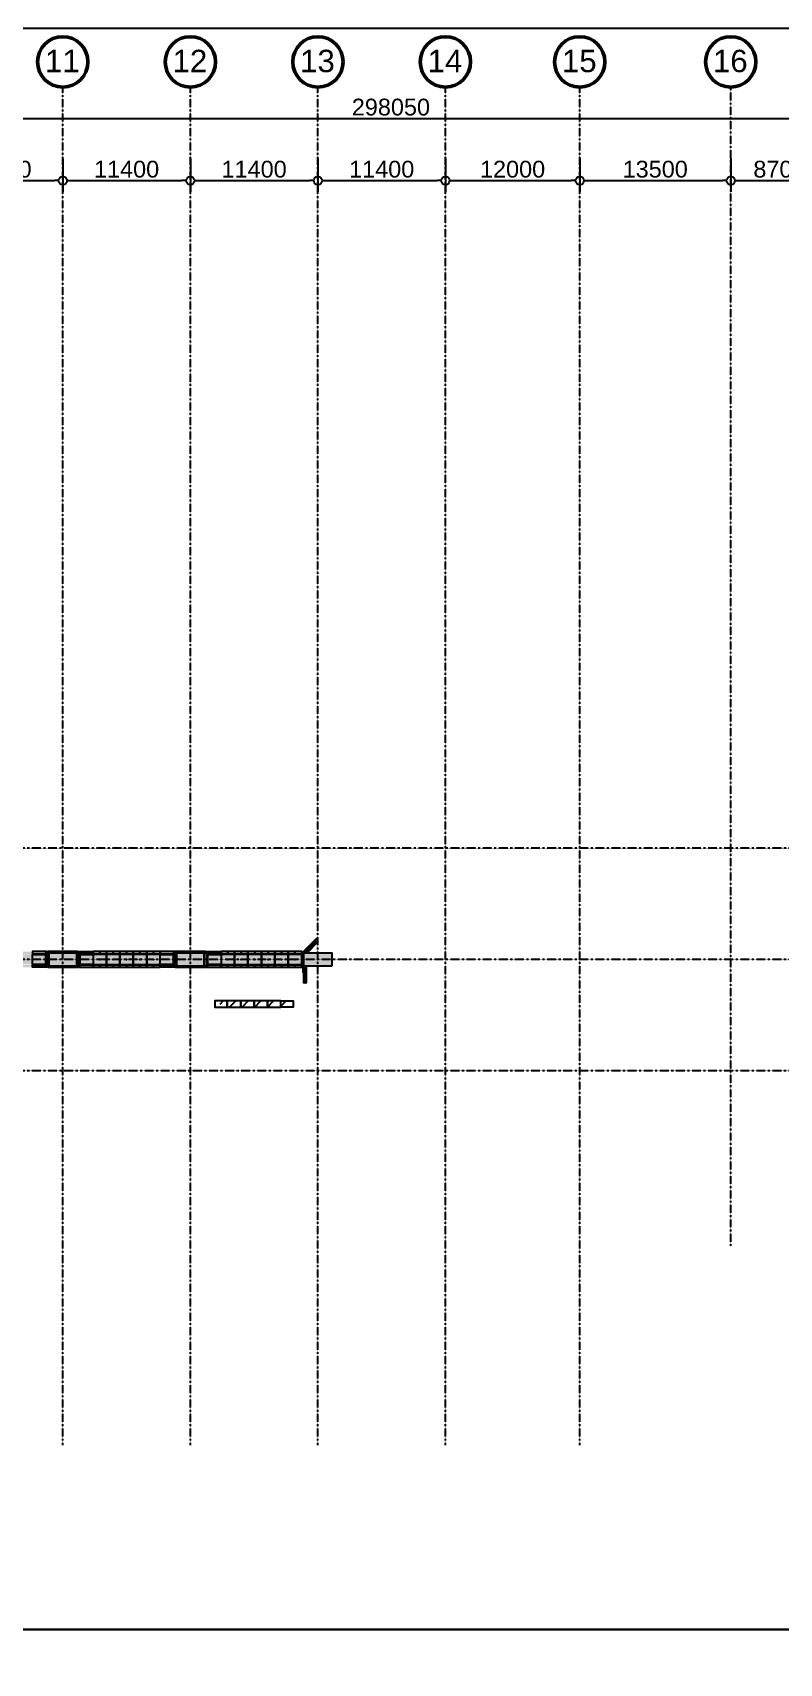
# Model space of a CAD drawing. Header units: millimetres. Extents: x -70132 to 394080, y -1879526 to 121974.
# Drawn here: x 94799 to 161549, y -1453672 to -1308031 of the extents above; entities that cross this region are included whole.
import ezdxf

# ---------------------------------------------------------------- set-up
doc = ezdxf.new("R2010")
doc.units = ezdxf.units.MM
doc.linetypes.add('DPA_Grid _ Level 100', pattern=[10, 5.5, -1.6, 1.3, -1.6])
for name, color, linetype in [('000 - CONCRETE_COL_CUT_COLOR_5', 5, 'Continuous'), ('000 - CONCRETE_COL_HATCH_', 251, 'Continuous'), ('000 - CONCRETE_WALL_CUT_COLOR_1', 1, 'Continuous'), ('000 - CONCRETE_WALL_HATCH_', 251, 'Continuous'), ('009 - AHP_06_PANEL_HATCH_', 251, 'Continuous'), ('009 - AHP_06_PANEL_MAIN_COLOR_1', 3, 'Continuous'), ('009 - AHP_06_PANEL_SYMBOL_', 251, 'Continuous')]:
    doc.layers.add(name, color=color, linetype=linetype)
for name, color, linetype, lineweight in [('A-ANNO-DIMS', 1, 'Continuous', 9), ('S-GRID', 251, 'Continuous', 9), ('S-GRID-IDEN', 3, 'Continuous', 50)]:
    doc.layers.add(name, color=color, linetype=linetype, lineweight=lineweight)
doc.styles.add('Arial', font='arial.ttf', dxfattribs={"height": 1500})
doc.styles.add('Arial_1', font='arial.ttf', dxfattribs={"height": 2000})
doc.styles.add('Arial_2', font='arial.ttf', dxfattribs={"height": 3})
doc.dimstyles.new('DPA-DIM-3_0_C-C', dxfattribs={"dimscale": 304.8, "dimtxt": 1530.3891, "dimasz": 2.46063, "dimexe": 3.28084, "dimexo": 0.0625, "dimgap": 0.82021, "dimtad": 1, "dimdec": 0, "dimzin": 0, "dimdsep": 46, "dimtxsty": 'Arial_2', "dimblk1": 'DOTBLANK', "dimblk2": 'DOTBLANK', "dimsah": 1, "dimcen": 0.09, "dimdle": 3.28084, "dimadec": 8, "dimazin": 0, "dimtfac": 1, "dimtdec": 4, "dimtix": 1, "dimtmove": 0, "dimatfit": 3, "dimfxl": 6.56168, "dimfxlon": 1, "dimtvp": 1, "dimtolj": 1, "dimtzin": 0, "dimarcsym": 2})

# ---------------------------------------------------------------- blocks, each defined once
blk = doc.blocks.new('Grid - 100 Scale-586761-4130-01 MULTIPURPOSE LEVEL- REFLECTED CEILING PLAN')
at = {"layer": 'S-GRID-IDEN'}
blk.add_circle((0, 0), 4.5, dxfattribs=at)
blk = doc.blocks.new('_DotBlank')
at = {"color": 0, "linetype": 'ByBlock', "lineweight": -2}
blk.add_line((-0.5, 0), (-1, 0), dxfattribs=at)
blk.add_circle((0, 0), 0.5, dxfattribs=at)
blk = doc.blocks.new('*D1299')
at = {"layer": 'Defpoints', "color": 0, "lineweight": -2, "transparency": 16777216}
for p, q in [((93296, 67634), (93296, 64654)), ((104696, 67634), (104696, 64654)), ((94046, 65654), (103946, 65654))]:
    blk.add_line(p, q, dxfattribs=at)
at = {"layer": 'Defpoints', "color": 0, "transparency": 16777216}
for p in [(93296, 67654), (104696, 67654), (104696, 65654)]:
    blk.add_point(p, dxfattribs=at)
at = {"layer": 'Defpoints', "color": 0, "lineweight": -2, "transparency": 16777216, "xscale": 750, "yscale": 750, "zscale": 750, "rotation": 180}
blk.add_blockref('_DotBlank', (93296, 65654), dxfattribs=at)
at = {"layer": 'Defpoints', "color": 0, "lineweight": -2, "transparency": 16777216, "xscale": 750, "yscale": 750, "zscale": 750}
blk.add_blockref('_DotBlank', (104696, 65654), dxfattribs=at)
at = {"layer": 'Defpoints', "color": 0, "transparency": 16777216, "insert": (98996, 66669), "char_height": 1500, "width": 6922.07, "attachment_point": 5, "style": 'Arial'}
blk.add_mtext('\\A1;11400', dxfattribs=at)
blk = doc.blocks.new('*D1300')
at = {"layer": 'Defpoints', "color": 0, "lineweight": -2, "transparency": 16777216}
for p, q in [((104696, 67634), (104696, 64654)), ((116096, 67634), (116096, 64654)), ((105446, 65654), (115346, 65654))]:
    blk.add_line(p, q, dxfattribs=at)
at = {"layer": 'Defpoints', "color": 0, "transparency": 16777216}
for p in [(104696, 67654), (116096, 67654), (116096, 65654)]:
    blk.add_point(p, dxfattribs=at)
at = {"layer": 'Defpoints', "color": 0, "lineweight": -2, "transparency": 16777216, "xscale": 750, "yscale": 750, "zscale": 750, "rotation": 180}
blk.add_blockref('_DotBlank', (104696, 65654), dxfattribs=at)
at = {"layer": 'Defpoints', "color": 0, "lineweight": -2, "transparency": 16777216, "xscale": 750, "yscale": 750, "zscale": 750}
blk.add_blockref('_DotBlank', (116096, 65654), dxfattribs=at)
at = {"layer": 'Defpoints', "color": 0, "transparency": 16777216, "insert": (110396, 66669), "char_height": 1500, "width": 6922.07, "attachment_point": 5, "style": 'Arial'}
blk.add_mtext('\\A1;11400', dxfattribs=at)
blk = doc.blocks.new('*D1301')
at = {"layer": 'Defpoints', "color": 0, "lineweight": -2, "transparency": 16777216}
for p, q in [((116096, 67634), (116096, 64654)), ((127496, 67634), (127496, 64654)), ((116846, 65654), (126746, 65654))]:
    blk.add_line(p, q, dxfattribs=at)
at = {"layer": 'Defpoints', "color": 0, "transparency": 16777216}
for p in [(116096, 67654), (127496, 67654), (127496, 65654)]:
    blk.add_point(p, dxfattribs=at)
at = {"layer": 'Defpoints', "color": 0, "lineweight": -2, "transparency": 16777216, "xscale": 750, "yscale": 750, "zscale": 750, "rotation": 180}
blk.add_blockref('_DotBlank', (116096, 65654), dxfattribs=at)
at = {"layer": 'Defpoints', "color": 0, "lineweight": -2, "transparency": 16777216, "xscale": 750, "yscale": 750, "zscale": 750}
blk.add_blockref('_DotBlank', (127496, 65654), dxfattribs=at)
at = {"layer": 'Defpoints', "color": 0, "transparency": 16777216, "insert": (121796, 66669), "char_height": 1500, "width": 6922.07, "attachment_point": 5, "style": 'Arial'}
blk.add_mtext('\\A1;11400', dxfattribs=at)
blk = doc.blocks.new('*D1302')
at = {"layer": 'Defpoints', "color": 0, "lineweight": -2, "transparency": 16777216}
for p, q in [((127496, 67634), (127496, 64654)), ((138896, 67634), (138896, 64654)), ((128246, 65654), (138146, 65654))]:
    blk.add_line(p, q, dxfattribs=at)
at = {"layer": 'Defpoints', "color": 0, "transparency": 16777216}
for p in [(127496, 67654), (138896, 67654), (138896, 65654)]:
    blk.add_point(p, dxfattribs=at)
at = {"layer": 'Defpoints', "color": 0, "lineweight": -2, "transparency": 16777216, "xscale": 750, "yscale": 750, "zscale": 750, "rotation": 180}
blk.add_blockref('_DotBlank', (127496, 65654), dxfattribs=at)
at = {"layer": 'Defpoints', "color": 0, "lineweight": -2, "transparency": 16777216, "xscale": 750, "yscale": 750, "zscale": 750}
blk.add_blockref('_DotBlank', (138896, 65654), dxfattribs=at)
at = {"layer": 'Defpoints', "color": 0, "transparency": 16777216, "insert": (133196, 66669), "char_height": 1500, "width": 6922.07, "attachment_point": 5, "style": 'Arial'}
blk.add_mtext('\\A1;11400', dxfattribs=at)
blk = doc.blocks.new('*D1303')
at = {"layer": 'Defpoints', "color": 0, "lineweight": -2, "transparency": 16777216}
for p, q in [((138896, 67634), (138896, 64654)), ((150896, 67634), (150896, 64654)), ((139646, 65654), (150146, 65654))]:
    blk.add_line(p, q, dxfattribs=at)
at = {"layer": 'Defpoints', "color": 0, "transparency": 16777216}
for p in [(138896, 67654), (150896, 67654), (150896, 65654)]:
    blk.add_point(p, dxfattribs=at)
at = {"layer": 'Defpoints', "color": 0, "lineweight": -2, "transparency": 16777216, "xscale": 750, "yscale": 750, "zscale": 750, "rotation": 180}
blk.add_blockref('_DotBlank', (138896, 65654), dxfattribs=at)
at = {"layer": 'Defpoints', "color": 0, "lineweight": -2, "transparency": 16777216, "xscale": 750, "yscale": 750, "zscale": 750}
blk.add_blockref('_DotBlank', (150896, 65654), dxfattribs=at)
at = {"layer": 'Defpoints', "color": 0, "transparency": 16777216, "insert": (144896, 66669), "char_height": 1500, "width": 6922.07, "attachment_point": 5, "style": 'Arial'}
blk.add_mtext('\\A1;12000', dxfattribs=at)
blk = doc.blocks.new('*D1304')
at = {"layer": 'Defpoints', "color": 0, "lineweight": -2, "transparency": 16777216}
for p, q in [((150896, 67634), (150896, 64654)), ((164396, 67634), (164396, 64654)), ((151646, 65654), (163646, 65654))]:
    blk.add_line(p, q, dxfattribs=at)
at = {"layer": 'Defpoints', "color": 0, "transparency": 16777216}
for p in [(150896, 67654), (164396, 67654), (164396, 65654)]:
    blk.add_point(p, dxfattribs=at)
at = {"layer": 'Defpoints', "color": 0, "lineweight": -2, "transparency": 16777216, "xscale": 750, "yscale": 750, "zscale": 750, "rotation": 180}
blk.add_blockref('_DotBlank', (150896, 65654), dxfattribs=at)
at = {"layer": 'Defpoints', "color": 0, "lineweight": -2, "transparency": 16777216, "xscale": 750, "yscale": 750, "zscale": 750}
blk.add_blockref('_DotBlank', (164396, 65654), dxfattribs=at)
at = {"layer": 'Defpoints', "color": 0, "transparency": 16777216, "insert": (157646, 66670), "char_height": 1500, "width": 6922.07, "attachment_point": 5, "style": 'Arial'}
blk.add_mtext('\\A1;13500', dxfattribs=at)
blk = doc.blocks.new('*D1305')
at = {"layer": 'Defpoints', "color": 0, "lineweight": -2, "transparency": 16777216}
for p, q in [((164396, 67634), (164396, 64654)), ((173096, 67634), (173096, 64654)), ((165146, 65654), (172346, 65654))]:
    blk.add_line(p, q, dxfattribs=at)
at = {"layer": 'Defpoints', "color": 0, "transparency": 16777216}
for p in [(164396, 67654), (173096, 67654), (173096, 65654)]:
    blk.add_point(p, dxfattribs=at)
at = {"layer": 'Defpoints', "color": 0, "lineweight": -2, "transparency": 16777216, "xscale": 750, "yscale": 750, "zscale": 750, "rotation": 180}
blk.add_blockref('_DotBlank', (164396, 65654), dxfattribs=at)
at = {"layer": 'Defpoints', "color": 0, "lineweight": -2, "transparency": 16777216, "xscale": 750, "yscale": 750, "zscale": 750}
blk.add_blockref('_DotBlank', (173096, 65654), dxfattribs=at)
at = {"layer": 'Defpoints', "color": 0, "transparency": 16777216, "insert": (168746, 66669), "char_height": 1500, "width": 5537.65, "attachment_point": 5, "style": 'Arial'}
blk.add_mtext('\\A1;8700', dxfattribs=at)
blk = doc.blocks.new('*D1316')
at = {"layer": 'Defpoints', "color": 0, "lineweight": -2, "transparency": 16777216}
for p, q in [((-15004, 73179), (-15004, 70198)), ((283046, 73179), (283046, 70198)), ((-14254, 71198), (282296, 71198))]:
    blk.add_line(p, q, dxfattribs=at)
at = {"layer": 'Defpoints', "color": 0, "transparency": 16777216}
for p in [(-15004, 73198), (283046, 73198), (283046, 71198)]:
    blk.add_point(p, dxfattribs=at)
at = {"layer": 'Defpoints', "color": 0, "lineweight": -2, "transparency": 16777216, "xscale": 750, "yscale": 750, "zscale": 750, "rotation": 180}
blk.add_blockref('_DotBlank', (-15004, 71198), dxfattribs=at)
at = {"layer": 'Defpoints', "color": 0, "lineweight": -2, "transparency": 16777216, "xscale": 750, "yscale": 750, "zscale": 750}
blk.add_blockref('_DotBlank', (283046, 71198), dxfattribs=at)
at = {"layer": 'Defpoints', "color": 0, "transparency": 16777216, "insert": (134021, 72214), "char_height": 1500, "width": 8306.48, "attachment_point": 5, "style": 'Arial'}
blk.add_mtext('\\A1;298050', dxfattribs=at)
blk = doc.blocks.new('*D1412')
at = {"layer": 'A-ANNO-DIMS', "color": 0, "lineweight": -2, "transparency": 16777216}
for p, q in [((86099, -1319271), (86099, -1322252)), ((97499, -1319271), (97499, -1322252)), ((86849, -1321252), (96749, -1321252))]:
    blk.add_line(p, q, dxfattribs=at)
at = {"layer": 'Defpoints', "color": 0, "transparency": 16777216}
for p in [(86099, -1319252), (97499, -1319252), (97499, -1321252)]:
    blk.add_point(p, dxfattribs=at)
at = {"layer": 'A-ANNO-DIMS', "color": 0, "lineweight": -2, "transparency": 16777216, "xscale": 750, "yscale": 750, "zscale": 750, "rotation": 180}
blk.add_blockref('_DotBlank', (86099, -1321252), dxfattribs=at)
at = {"layer": 'A-ANNO-DIMS', "color": 0, "lineweight": -2, "transparency": 16777216, "xscale": 750, "yscale": 750, "zscale": 750}
blk.add_blockref('_DotBlank', (97499, -1321252), dxfattribs=at)
at = {"layer": 'A-ANNO-DIMS', "color": 0, "transparency": 16777216, "insert": (91799, -1321000), "char_height": 3, "width": 6922.07, "attachment_point": 5, "style": 'Arial_2'}
blk.add_mtext('\\A1;11400', dxfattribs=at)
blk = doc.blocks.new('*D1413')
at = {"layer": 'A-ANNO-DIMS', "color": 0, "lineweight": -2, "transparency": 16777216}
for p, q in [((97499, -1319271), (97499, -1322252)), ((108899, -1319271), (108899, -1322252)), ((98249, -1321252), (108149, -1321252))]:
    blk.add_line(p, q, dxfattribs=at)
at = {"layer": 'Defpoints', "color": 0, "transparency": 16777216}
for p in [(97499, -1319252), (108899, -1319252), (108899, -1321252)]:
    blk.add_point(p, dxfattribs=at)
at = {"layer": 'A-ANNO-DIMS', "color": 0, "lineweight": -2, "transparency": 16777216, "xscale": 750, "yscale": 750, "zscale": 750, "rotation": 180}
blk.add_blockref('_DotBlank', (97499, -1321252), dxfattribs=at)
at = {"layer": 'A-ANNO-DIMS', "color": 0, "lineweight": -2, "transparency": 16777216, "xscale": 750, "yscale": 750, "zscale": 750}
blk.add_blockref('_DotBlank', (108899, -1321252), dxfattribs=at)
at = {"layer": 'A-ANNO-DIMS', "color": 0, "transparency": 16777216, "insert": (103199, -1321000), "char_height": 3, "width": 6922.07, "attachment_point": 5, "style": 'Arial_2'}
blk.add_mtext('\\A1;11400', dxfattribs=at)
blk = doc.blocks.new('*D1414')
at = {"layer": 'A-ANNO-DIMS', "color": 0, "lineweight": -2, "transparency": 16777216}
for p, q in [((108899, -1319271), (108899, -1322252)), ((120299, -1319271), (120299, -1322252)), ((109649, -1321252), (119549, -1321252))]:
    blk.add_line(p, q, dxfattribs=at)
at = {"layer": 'Defpoints', "color": 0, "transparency": 16777216}
for p in [(108899, -1319252), (120299, -1319252), (120299, -1321252)]:
    blk.add_point(p, dxfattribs=at)
at = {"layer": 'A-ANNO-DIMS', "color": 0, "lineweight": -2, "transparency": 16777216, "xscale": 750, "yscale": 750, "zscale": 750, "rotation": 180}
blk.add_blockref('_DotBlank', (108899, -1321252), dxfattribs=at)
at = {"layer": 'A-ANNO-DIMS', "color": 0, "lineweight": -2, "transparency": 16777216, "xscale": 750, "yscale": 750, "zscale": 750}
blk.add_blockref('_DotBlank', (120299, -1321252), dxfattribs=at)
at = {"layer": 'A-ANNO-DIMS', "color": 0, "transparency": 16777216, "insert": (114599, -1321000), "char_height": 3, "width": 6922.07, "attachment_point": 5, "style": 'Arial_2'}
blk.add_mtext('\\A1;11400', dxfattribs=at)
blk = doc.blocks.new('*D1415')
at = {"layer": 'A-ANNO-DIMS', "color": 0, "lineweight": -2, "transparency": 16777216}
for p, q in [((120299, -1319271), (120299, -1322252)), ((131699, -1319271), (131699, -1322252)), ((121049, -1321252), (130949, -1321252))]:
    blk.add_line(p, q, dxfattribs=at)
at = {"layer": 'Defpoints', "color": 0, "transparency": 16777216}
for p in [(120299, -1319252), (131699, -1319252), (131699, -1321252)]:
    blk.add_point(p, dxfattribs=at)
at = {"layer": 'A-ANNO-DIMS', "color": 0, "lineweight": -2, "transparency": 16777216, "xscale": 750, "yscale": 750, "zscale": 750, "rotation": 180}
blk.add_blockref('_DotBlank', (120299, -1321252), dxfattribs=at)
at = {"layer": 'A-ANNO-DIMS', "color": 0, "lineweight": -2, "transparency": 16777216, "xscale": 750, "yscale": 750, "zscale": 750}
blk.add_blockref('_DotBlank', (131699, -1321252), dxfattribs=at)
at = {"layer": 'A-ANNO-DIMS', "color": 0, "transparency": 16777216, "insert": (125999, -1321000), "char_height": 3, "width": 6922.07, "attachment_point": 5, "style": 'Arial_2'}
blk.add_mtext('\\A1;11400', dxfattribs=at)
blk = doc.blocks.new('*D1416')
at = {"layer": 'A-ANNO-DIMS', "color": 0, "lineweight": -2, "transparency": 16777216}
for p, q in [((131699, -1319271), (131699, -1322252)), ((143699, -1319271), (143699, -1322252)), ((132449, -1321252), (142949, -1321252))]:
    blk.add_line(p, q, dxfattribs=at)
at = {"layer": 'Defpoints', "color": 0, "transparency": 16777216}
for p in [(131699, -1319252), (143699, -1319252), (143699, -1321252)]:
    blk.add_point(p, dxfattribs=at)
at = {"layer": 'A-ANNO-DIMS', "color": 0, "lineweight": -2, "transparency": 16777216, "xscale": 750, "yscale": 750, "zscale": 750, "rotation": 180}
blk.add_blockref('_DotBlank', (131699, -1321252), dxfattribs=at)
at = {"layer": 'A-ANNO-DIMS', "color": 0, "lineweight": -2, "transparency": 16777216, "xscale": 750, "yscale": 750, "zscale": 750}
blk.add_blockref('_DotBlank', (143699, -1321252), dxfattribs=at)
at = {"layer": 'A-ANNO-DIMS', "color": 0, "transparency": 16777216, "insert": (137699, -1321000), "char_height": 3, "width": 6922.07, "attachment_point": 5, "style": 'Arial_2'}
blk.add_mtext('\\A1;12000', dxfattribs=at)
blk = doc.blocks.new('*D1417')
at = {"layer": 'A-ANNO-DIMS', "color": 0, "lineweight": -2, "transparency": 16777216}
for p, q in [((143699, -1319271), (143699, -1322252)), ((157199, -1319271), (157199, -1322252)), ((144449, -1321252), (156449, -1321252))]:
    blk.add_line(p, q, dxfattribs=at)
at = {"layer": 'Defpoints', "color": 0, "transparency": 16777216}
for p in [(143699, -1319252), (157199, -1319252), (157199, -1321252)]:
    blk.add_point(p, dxfattribs=at)
at = {"layer": 'A-ANNO-DIMS', "color": 0, "lineweight": -2, "transparency": 16777216, "xscale": 750, "yscale": 750, "zscale": 750, "rotation": 180}
blk.add_blockref('_DotBlank', (143699, -1321252), dxfattribs=at)
at = {"layer": 'A-ANNO-DIMS', "color": 0, "lineweight": -2, "transparency": 16777216, "xscale": 750, "yscale": 750, "zscale": 750}
blk.add_blockref('_DotBlank', (157199, -1321252), dxfattribs=at)
at = {"layer": 'A-ANNO-DIMS', "color": 0, "transparency": 16777216, "insert": (150449, -1321000), "char_height": 3, "width": 6922.07, "attachment_point": 5, "style": 'Arial_2'}
blk.add_mtext('\\A1;13500', dxfattribs=at)
blk = doc.blocks.new('*D1418')
at = {"layer": 'A-ANNO-DIMS', "color": 0, "lineweight": -2, "transparency": 16777216}
for p, q in [((157199, -1319271), (157199, -1322252)), ((165899, -1319271), (165899, -1322252)), ((157949, -1321252), (165149, -1321252))]:
    blk.add_line(p, q, dxfattribs=at)
at = {"layer": 'Defpoints', "color": 0, "transparency": 16777216}
for p in [(157199, -1319252), (165899, -1319252), (165899, -1321252)]:
    blk.add_point(p, dxfattribs=at)
at = {"layer": 'A-ANNO-DIMS', "color": 0, "lineweight": -2, "transparency": 16777216, "xscale": 750, "yscale": 750, "zscale": 750, "rotation": 180}
blk.add_blockref('_DotBlank', (157199, -1321252), dxfattribs=at)
at = {"layer": 'A-ANNO-DIMS', "color": 0, "lineweight": -2, "transparency": 16777216, "xscale": 750, "yscale": 750, "zscale": 750}
blk.add_blockref('_DotBlank', (165899, -1321252), dxfattribs=at)
at = {"layer": 'A-ANNO-DIMS', "color": 0, "transparency": 16777216, "insert": (161549, -1321000), "char_height": 3, "width": 5537.65, "attachment_point": 5, "style": 'Arial_2'}
blk.add_mtext('\\A1;8700', dxfattribs=at)
blk = doc.blocks.new('*D1403')
at = {"layer": 'A-ANNO-DIMS', "color": 0, "lineweight": -2, "transparency": 16777216}
for p, q in [((-22201, -1313726), (-22201, -1316707)), ((275849, -1313726), (275849, -1316707)), ((-21451, -1315707), (275099, -1315707))]:
    blk.add_line(p, q, dxfattribs=at)
at = {"layer": 'Defpoints', "color": 0, "transparency": 16777216}
for p in [(-22201, -1313707), (275849, -1313707), (275849, -1315707)]:
    blk.add_point(p, dxfattribs=at)
at = {"layer": 'A-ANNO-DIMS', "color": 0, "lineweight": -2, "transparency": 16777216, "xscale": 750, "yscale": 750, "zscale": 750, "rotation": 180}
blk.add_blockref('_DotBlank', (-22201, -1315707), dxfattribs=at)
at = {"layer": 'A-ANNO-DIMS', "color": 0, "lineweight": -2, "transparency": 16777216, "xscale": 750, "yscale": 750, "zscale": 750}
blk.add_blockref('_DotBlank', (275849, -1315707), dxfattribs=at)
at = {"layer": 'A-ANNO-DIMS', "color": 0, "transparency": 16777216, "insert": (126824, -1315456), "char_height": 3, "width": 8306.48, "attachment_point": 5, "style": 'Arial_2'}
blk.add_mtext('\\A1;298050', dxfattribs=at)
blk = doc.blocks.new('TA_TEMP_COL')
at = {"layer": '000 - CONCRETE_COL_HATCH_', "linetype": 'ByBlock'}
h = blk.add_hatch(dxfattribs=at)
h.set_pattern_fill('AR-CONC', color=256, scale=0.5)
h.set_pattern_definition([(50, (217450, 7587.5), (91.092334, -7.969543), [9.525, -104.775]), (355, (217450, 7587.5), (-17.62171, 95.528423), [7.62, -83.820292]), (100.451445, (217457.59, 7586.84), (73.470624, 87.558876), [8.095004, -89.045122]), (46.1842, (217450, 7612.9), (135.53952, -21.021164), [14.2875, -157.1625]), (96.63556, (217461.3, 7611.15), (118.70207, 123.71306), [12.14251, -133.5678]), (351.18415, (217450, 7612.9), (118.70207, 123.71306), [11.42998, -125.72987]), (21, (217462.7, 7606.55), (75.807196, -51.1326), [9.525, -104.775]), (326, (217462.7, 7606.55), (30.901014, 92.093983), [7.62, -83.82]), (71.451445, (217469.02, 7602.29), (106.70821, 40.961384), [8.095004, -89.04497]), (37.5, (217450, 7587.5), (1.5443016, 42.2775194), [0, -82.804, 0, -85.09, 0, -84.1375]), (7.5, (217450, 7587.5), (33.409831, 50.090287), [0, -48.514, 0, -80.899, 0, -32.0675]), (327.5, (217421.68, 7587.5), (67.7952976, -2.864372), [0, -31.75, 0, -99.06, 0, -131.445]), (317.5, (217408.98, 7587.5), (74.06459, 12.713246), [0, -41.275, 0, -65.786, 0, -93.345])])
h.paths.add_polyline_path([(-1250, -600), (1250, -600), (1250, 600), (-1250, 600)])
at = {"layer": '000 - CONCRETE_WALL_HATCH_', "linetype": 'ByBlock'}
h = blk.add_hatch(dxfattribs=at)
h.set_pattern_fill('ANSI37', color=256, scale=0.1)
h.set_pattern_definition([(45, (217450, 7587.5), (-0.22450640303, 0.22450640303), []), (135, (217450, 7587.5), (-0.22450640303, -0.22450640303), [])])
h.paths.add_polyline_path([(1350, -700), (1500, -550), (1500, 550), (1350, 700), (-1350, 700), (-1500, 550), (-1500, -550), (-1350, -700)])
h.paths.add_polyline_path([(-1342, -680), (-1480, -542), (-1480, 542), (-1342, 680), (1342, 680), (1480, 542), (1480, -542), (1342, -680)], flags=16)
at = {"layer": '000 - CONCRETE_COL_CUT_COLOR_5', "linetype": 'ByBlock'}
blk.add_lwpolyline([(-1250, -600), (1250, -600), (1250, 600), (-1250, 600)], close=True, dxfattribs=at)
at = {"layer": '000 - CONCRETE_WALL_CUT_COLOR_1', "linetype": 'ByBlock'}
blk.add_lwpolyline([(1350, -700), (1500, -550), (1500, 550), (1350, 700), (-1350, 700), (-1500, 550), (-1500, -550), (-1350, -700)], close=True, dxfattribs=at)
at = {"layer": '000 - CONCRETE_WALL_CUT_COLOR_1', "color": 1, "linetype": 'ByBlock'}
for points in [[(-1342, -680), (-1480, -542), (-1480, 542), (-1342, 680), (1342, 680), (1480, 542), (1480, -542), (1342, -680)], [(-1400, -509), (-1400, 509), (-1309, 600), (1309, 600), (1400, 509), (1400, -509), (1309, -600), (-1309, -600), (-1400, -509)]]:
    blk.add_lwpolyline(points, close=True, dxfattribs=at)
at = {"layer": 'Defpoints', "linetype": 'ByBlock'}
blk.add_point((0, 0), dxfattribs=at)
blk = doc.blocks.new('*U1328')
blk.add_point((0, 0))
at = {"layer": '009 - AHP_06_PANEL_MAIN_COLOR_1'}
blk.add_lwpolyline([(-600, -450), (600, -450), (600, 450), (-600, 450)], close=True, dxfattribs=at)
blk = doc.blocks.new('*U1329')
blk.add_point((0, 0))
at = {"layer": '009 - AHP_06_PANEL_MAIN_COLOR_1'}
blk.add_lwpolyline([(-600, -100), (600, -100), (600, 100), (-600, 100)], close=True, dxfattribs=at)
blk = doc.blocks.new('*U1395')
at = {"layer": '009 - AHP_06_PANEL_MAIN_COLOR_1'}
blk.add_lwpolyline([(0, -450), (1150, -450), (1150, 450), (0, 450)], close=True, dxfattribs=at)
at = {"layer": '009 - AHP_06_PANEL_SYMBOL_'}
blk.add_point((0, 0), dxfattribs=at)
blk = doc.blocks.new('*U1394')
at = {"layer": '009 - AHP_06_PANEL_MAIN_COLOR_1'}
blk.add_lwpolyline([(1279, 200), (0, 200), (0, 0), (1150, 0), (1150, 71)], close=True, dxfattribs=at)
blk = doc.blocks.new('*U1397')
at = {"layer": '009 - AHP_06_PANEL_MAIN_COLOR_1'}
blk.add_lwpolyline([(0, -450), (1200, -450), (1200, 450), (0, 450)], close=True, dxfattribs=at)
at = {"layer": '009 - AHP_06_PANEL_SYMBOL_'}
blk.add_point((0, 0), dxfattribs=at)
blk = doc.blocks.new('*U1396')
at = {"layer": '009 - AHP_06_PANEL_MAIN_COLOR_1'}
blk.add_lwpolyline([(1329, 200), (0, 200), (0, 0), (1200, 0), (1200, 71)], close=True, dxfattribs=at)
blk = doc.blocks.new('*U1402')
at = {"layer": '009 - AHP_06_PANEL_MAIN_COLOR_1'}
blk.add_lwpolyline([(0, -275), (1200, -275), (1200, 275), (0, 275)], close=True, dxfattribs=at)
at = {"layer": '009 - AHP_06_PANEL_SYMBOL_'}
blk.add_point((0, 0), dxfattribs=at)
blk = doc.blocks.new('*U1401')
at = {"layer": '009 - AHP_06_PANEL_MAIN_COLOR_1'}
blk.add_lwpolyline([(0, -275), (1200, -275), (1200, 275), (0, 275)], close=True, dxfattribs=at)
at = {"layer": '009 - AHP_06_PANEL_SYMBOL_'}
blk.add_point((0, 0), dxfattribs=at)
blk = doc.blocks.new('W-2-PP20-AR-4130-01-A_20260306-090541_AHP_C06_OVL')
at = {"layer": '000 - CONCRETE_COL_HATCH_'}
h = blk.add_hatch(dxfattribs=at)
h.set_pattern_fill('AR-CONC', color=256, scale=0.1)
h.paths.add_polyline_path([(79250, -600), (76750, -600), (76750, 600), (79250, 600)])
at = {"layer": '000 - CONCRETE_WALL_HATCH_'}
h = blk.add_hatch(dxfattribs=at)
h.set_pattern_fill('ANSI37', color=256, scale=0.1)
h.paths.add_polyline_path([(76670, -1148), (76670, 633), (77873, 1836), (77859, 1850), (76650, 641), (76650, -1148)])
h = blk.add_hatch(dxfattribs=at)
h.set_pattern_fill('ANSI37', color=256, scale=0.5)
h.paths.add_polyline_path([(76750, 600), (77800, 1650), (77941, 1509), (77033, 600)])
h = blk.add_hatch(dxfattribs=at)
h.set_pattern_fill('ANSI37', color=256, scale=0.5)
h.paths.add_polyline_path([(76750, -600), (76950, -600), (76950, -2100), (76750, -2100)])
at = {"layer": '009 - AHP_06_PANEL_HATCH_', "linetype": 'ByBlock'}
h = blk.add_hatch(dxfattribs=at)
h.set_pattern_fill('ANSI35', color=256, scale=0.5)
h.paths.add_polyline_path([(53779, -700), (52500, -700), (52500, -500), (53650, -500), (53650, -571)])
h.paths.add_polyline_path([(53779, 700), (52500, 700), (52500, 500), (53650, 500), (53650, 571)])
h.paths.add_polyline_path([(52500, 450), (53650, 450), (53650, -450), (52500, -450)])
h.paths.add_polyline_path([(45221, -700), (46500, -700), (46500, -500), (45350, -500), (45350, -571)])
h.paths.add_polyline_path([(45221, 700), (46500, 700), (46500, 500), (45350, 500), (45350, 571)])
h.paths.add_polyline_path([(46500, -450), (45350, -450), (45350, 450), (46500, 450)])
h.paths.add_polyline_path([(46500, -700), (47700, -700), (47700, -500), (46500, -500)])
h.paths.add_polyline_path([(46500, 500), (47700, 500), (47700, 700), (46500, 700)])
h.paths.add_polyline_path([(46500, -450), (47700, -450), (47700, 450), (46500, 450)])
h.paths.add_polyline_path([(47700, -700), (48900, -700), (48900, -500), (47700, -500)])
h.paths.add_polyline_path([(47700, 500), (48900, 500), (48900, 700), (47700, 700)])
h.paths.add_polyline_path([(47700, -450), (48900, -450), (48900, 450), (47700, 450)])
h.paths.add_polyline_path([(48900, -700), (50100, -700), (50100, -500), (48900, -500)])
h.paths.add_polyline_path([(48900, 500), (50100, 500), (50100, 700), (48900, 700)])
h.paths.add_polyline_path([(48900, -450), (50100, -450), (50100, 450), (48900, 450)])
h.paths.add_polyline_path([(50100, -700), (51300, -700), (51300, -500), (50100, -500)])
h.paths.add_polyline_path([(50100, 500), (51300, 500), (51300, 700), (50100, 700)])
h.paths.add_polyline_path([(50100, -450), (51300, -450), (51300, 450), (50100, 450)])
h.paths.add_polyline_path([(51300, -700), (52500, -700), (52500, -500), (51300, -500)])
h.paths.add_polyline_path([(51300, 500), (52500, 500), (52500, 700), (51300, 700)])
h.paths.add_polyline_path([(51300, -450), (52500, -450), (52500, 450), (51300, 450)])
h = blk.add_hatch(dxfattribs=at)
h.set_pattern_fill('ANSI35', color=256, scale=0.5)
h.paths.add_polyline_path([(65179, -700), (63900, -700), (63900, -500), (65050, -500), (65050, -571)])
h.paths.add_polyline_path([(65179, 700), (63900, 700), (63900, 500), (65050, 500), (65050, 571)])
h.paths.add_polyline_path([(63900, 450), (65050, 450), (65050, -450), (63900, -450)])
h.paths.add_polyline_path([(56621, -700), (57900, -700), (57900, -500), (56750, -500), (56750, -571)])
h.paths.add_polyline_path([(56621, 700), (57900, 700), (57900, 500), (56750, 500), (56750, 571)])
h.paths.add_polyline_path([(57900, -450), (56750, -450), (56750, 450), (57900, 450)])
h.paths.add_polyline_path([(57900, -700), (59100, -700), (59100, -500), (57900, -500)])
h.paths.add_polyline_path([(57900, 500), (59100, 500), (59100, 700), (57900, 700)])
h.paths.add_polyline_path([(57900, -450), (59100, -450), (59100, 450), (57900, 450)])
h.paths.add_polyline_path([(59100, -700), (60300, -700), (60300, -500), (59100, -500)])
h.paths.add_polyline_path([(59100, 500), (60300, 500), (60300, 700), (59100, 700)])
h.paths.add_polyline_path([(59100, -450), (60300, -450), (60300, 450), (59100, 450)])
h.paths.add_polyline_path([(60300, -700), (61500, -700), (61500, -500), (60300, -500)])
h.paths.add_polyline_path([(60300, 500), (61500, 500), (61500, 700), (60300, 700)])
h.paths.add_polyline_path([(60300, -450), (61500, -450), (61500, 450), (60300, 450)])
h.paths.add_polyline_path([(61500, -700), (62700, -700), (62700, -500), (61500, -500)])
h.paths.add_polyline_path([(61500, 500), (62700, 500), (62700, 700), (61500, 700)])
h.paths.add_polyline_path([(61500, -450), (62700, -450), (62700, 450), (61500, 450)])
h.paths.add_polyline_path([(62700, -700), (63900, -700), (63900, -500), (62700, -500)])
h.paths.add_polyline_path([(62700, 500), (63900, 500), (63900, 700), (62700, 700)])
h.paths.add_polyline_path([(62700, -450), (63900, -450), (63900, 450), (62700, 450)])
h = blk.add_hatch(dxfattribs=at)
h.set_pattern_fill('ANSI35', color=256, scale=0.5)
h.paths.add_polyline_path([(68021, -700), (69350, -700), (69350, -500), (68150, -500), (68150, -571)])
h.paths.add_polyline_path([(68021, 700), (69350, 700), (69350, 500), (68150, 500), (68150, 571)])
h.paths.add_polyline_path([(69350, -450), (68150, -450), (68150, 450), (69350, 450)])
h.paths.add_polyline_path([(75350, -700), (76550, -700), (76550, -500), (75350, -500)])
h.paths.add_polyline_path([(75350, 500), (76550, 500), (76550, 700), (75350, 700)])
h.paths.add_polyline_path([(75350, -450), (76550, -450), (76550, 450), (75350, 450)])
h.paths.add_polyline_path([(74150, -700), (75350, -700), (75350, -500), (74150, -500)])
h.paths.add_polyline_path([(74150, 500), (75350, 500), (75350, 700), (74150, 700)])
h.paths.add_polyline_path([(74150, -450), (75350, -450), (75350, 450), (74150, 450)])
h.paths.add_polyline_path([(72950, -700), (74150, -700), (74150, -500), (72950, -500)])
h.paths.add_polyline_path([(72950, 500), (74150, 500), (74150, 700), (72950, 700)])
h.paths.add_polyline_path([(72950, -450), (74150, -450), (74150, 450), (72950, 450)])
h.paths.add_polyline_path([(69350, -700), (70550, -700), (70550, -500), (69350, -500)])
h.paths.add_polyline_path([(69350, 500), (70550, 500), (70550, 700), (69350, 700)])
h.paths.add_polyline_path([(69350, -450), (70550, -450), (70550, 450), (69350, 450)])
h.paths.add_polyline_path([(70550, -700), (71750, -700), (71750, -500), (70550, -500)])
h.paths.add_polyline_path([(70550, 500), (71750, 500), (71750, 700), (70550, 700)])
h.paths.add_polyline_path([(70550, -450), (71750, -450), (71750, 450), (70550, 450)])
h.paths.add_polyline_path([(71750, -700), (72950, -700), (72950, -500), (71750, -500)])
h.paths.add_polyline_path([(71750, 500), (72950, 500), (72950, 700), (71750, 700)])
h.paths.add_polyline_path([(71750, -450), (72950, -450), (72950, 450), (71750, 450)])
h = blk.add_hatch(dxfattribs=at)
h.set_pattern_fill('ANSI35', color=256, scale=0.5)
h.set_pattern_definition([(45, (-15295.5, 3880), (-1122.532, 1122.532), []), (45, (-14173, 3880), (-1122.532, 1122.532), [1984.375, -396.875, 0, -396.875])])
h.paths.add_polyline_path([(74700, -4250), (74700, -3700), (75800, -3700), (75800, -4250)])
h.paths.add_polyline_path([(69900, -4250), (69900, -3700), (68800, -3700), (68800, -4250)])
h.paths.add_polyline_path([(69900, -4250), (71100, -4250), (71100, -3700), (69900, -3700)])
h.paths.add_polyline_path([(71100, -4250), (72300, -4250), (72300, -3700), (71100, -3700)])
h.paths.add_polyline_path([(73500, -4250), (74700, -4250), (74700, -3700), (73500, -3700)])
h.paths.add_polyline_path([(72300, -4250), (73500, -4250), (73500, -3700), (72300, -3700)])
at = {"layer": '000 - CONCRETE_COL_CUT_COLOR_5'}
blk.add_lwpolyline([(79250, -600), (76750, -600), (76750, 600), (79250, 600)], close=True, dxfattribs=at)
at = {"layer": '000 - CONCRETE_WALL_CUT_COLOR_1'}
for points in [[(76670, -1148), (76670, 633), (77873, 1836), (77859, 1850), (76650, 641), (76650, -1148)], [(76750, -600), (76950, -600), (76950, -2100), (76750, -2100)]]:
    blk.add_lwpolyline(points, close=True, dxfattribs=at)
blk.add_lwpolyline([(76750, 600), (77800, 1650), (77941, 1509), (77033, 600), (76750, 600)], dxfattribs=at)
at = {"layer": '009 - AHP_06_PANEL_MAIN_COLOR_1', "linetype": 'ByBlock'}
for points in [[(69900, -4250), (69900, -4250), (69900, -3700), (68800, -3700), (68800, -4250), (69900, -4250)], [(74700, -4250), (74700, -4250), (74700, -3700), (75800, -3700), (75800, -4250), (74700, -4250)]]:
    blk.add_lwpolyline(points, dxfattribs=at)
for name, p in [('*U1394', (52500, 500)), ('*U1329', (58500, 600)), ('*U1328', (58500, 0)), ('*U1329', (59700, 600)), ('*U1328', (59700, 0)), ('*U1329', (60900, 600)), ('*U1328', (60900, 0)), ('*U1329', (62100, 600)), ('*U1328', (62100, 0)), ('*U1329', (63300, 600)), ('*U1328', (63300, 0)), ('*U1394', (63900, 500)), ('*U1329', (69950, 600)), ('*U1328', (69950, 0)), ('*U1329', (71150, 600)), ('*U1328', (71150, 0)), ('*U1329', (72350, 600)), ('*U1328', (72350, 0)), ('*U1329', (73550, 600)), ('*U1328', (73550, 0)), ('*U1329', (74750, 600)), ('*U1328', (74750, 0)), ('*U1329', (75950, 600)), ('*U1328', (75950, 0)), ('*U1329', (58500, -600)), ('*U1329', (59700, -600)), ('*U1329', (60900, -600)), ('*U1329', (62100, -600)), ('*U1329', (63300, -600)), ('*U1329', (69950, -600)), ('*U1329', (71150, -600)), ('*U1329', (72350, -600)), ('*U1329', (73550, -600)), ('*U1329', (74750, -600)), ('*U1329', (75950, -600)), ('*U1401', (69900, -3975)), ('*U1402', (71100, -3975)), ('*U1402', (72300, -3975)), ('*U1402', (73500, -3975))]:
    blk.add_blockref(name, p)
at = {"xscale": -1, "rotation": 180}
for name, p in [('*U1395', (52500, 0)), ('*U1395', (63900, 0)), ('*U1394', (52500, -500)), ('*U1394', (63900, -500))]:
    blk.add_blockref(name, p, dxfattribs=at)
at = {"xscale": -1}
for name, p in [('*U1394', (57900, 500)), ('*U1395', (57900, 0)), ('*U1396', (69350, 500)), ('*U1397', (69350, 0))]:
    blk.add_blockref(name, p, dxfattribs=at)
at = {"rotation": 180}
for name, p in [('*U1394', (57900, -500)), ('*U1396', (69350, -500))]:
    blk.add_blockref(name, p, dxfattribs=at)
at = {"layer": '009 - AHP_06_PANEL_MAIN_COLOR_1', "linetype": 'ByBlock'}
for p in [(55200, 0), (66600, 0)]:
    blk.add_blockref('TA_TEMP_COL', p, dxfattribs=at)
blk = doc.blocks.new('A$C1d97255a')
at = {"layer": 'Defpoints', "color": 250, "linetype": 'DPA_Grid _ Level 100'}
for p, q in [((104695.5, -47274.3), (104695.5, 74011.8)), ((116095.5, -47274.3), (116095.5, 74011.8)), ((127495.5, -47274.3), (127495.5, 74011.8)), ((138895.5, -47274.3), (138895.5, 74011.8)), ((150895.5, -47274.3), (150895.5, 74011.8)), ((164395.5, -29519), (164395.5, 74011.8)), ((304502.9, 6050), (-58435, 6050)), ((304502.9, -3900), (-58435, -3900)), ((304502.9, -13850), (-58435, -13850))]:
    blk.add_line(p, q, dxfattribs=at)
at = {"layer": 'Defpoints', "color": 250, "xscale": 499.9999999999995, "yscale": 499.9999999999995, "zscale": 499.9999999999995}
for p in [(104695.5, 76261.8), (116095.5, 76261.8), (127495.5, 76261.8), (138895.5, 76261.8), (150895.5, 76261.8), (164395.5, 76261.8)]:
    blk.add_blockref('Grid - 100 Scale-586761-4130-01 MULTIPURPOSE LEVEL- REFLECTED CEILING PLAN', p, dxfattribs=at)
at = {"layer": 'Defpoints', "color": 250, "lineweight": 9, "char_height": 2000, "width": 3767.931, "attachment_point": 1, "style": 'Arial_1'}
for s, insert in [('11', (103101.6, 77341.3)), ('12', (114501.6, 77341.3)), ('13', (125901.6, 77341.3)), ('14', (137301.6, 77341.3)), ('15', (149301.6, 77341.3)), ('16', (162801.6, 77341.3))]:
    blk.add_mtext(s, dxfattribs=dict(at, insert=insert))
at = {"layer": 'Defpoints', "color": 250}
for base, p1, p2, override, picture, middle in [((283045.5, 71197.9), (-15004.5, 73197.9), (283045.5, 73197.9), {"dimpost": '<>', "dimfxl": 298050}, '*D1316', (134020.5, 72213.8)), ((104695.5, 65653.5), (93295.5, 67653.5), (104695.5, 67653.5), {"dimpost": '<>', "dimfxl": 11400}, '*D1299', (98995.5, 66669.4)), ((116095.5, 65653.5), (104695.5, 67653.5), (116095.5, 67653.5), {"dimpost": '<>', "dimfxl": 11400}, '*D1300', (110395.5, 66669.4)), ((127495.5, 65653.5), (116095.5, 67653.5), (127495.5, 67653.5), {"dimpost": '<>', "dimfxl": 11400}, '*D1301', (121795.5, 66669.4)), ((138895.5, 65653.5), (127495.5, 67653.5), (138895.5, 67653.5), {"dimpost": '<>', "dimfxl": 11400}, '*D1302', (133195.5, 66669.4)), ((150895.5, 65653.5), (138895.5, 67653.5), (150895.5, 67653.5), {"dimpost": '<>', "dimfxl": 12000}, '*D1303', (144895.5, 66669.4)), ((164395.5, 65653.5), (150895.5, 67653.5), (164395.5, 67653.5), {"dimpost": '<>', "dimfxl": 13500}, '*D1304', (157645.5, 66669.9)), ((173095.5, 65653.5), (164395.5, 67653.5), (173095.5, 67653.5), {"dimpost": '<>', "dimfxl": 8700}, '*D1305', (168745.5, 66669.4))]:
    dim = blk.add_linear_dim(base=base, p1=p1, p2=p2, dimstyle='DPA-DIM-3_0_C-C', override=override, dxfattribs=at)
    dim.commit()
    dim.dimension.update_dxf_attribs({"geometry": picture, "text_midpoint": middle})

msp = doc.modelspace()

# ---------------------------------------------------------------- linework, layer by layer
for points in [[(-66720.1, -1450632.9), (356364.1, -1450632.9), (356364.1, -1307668.6), (-66720.1, -1307668.6)], [(-66720.1, -1593597.1), (356364.1, -1593597.1), (356364.1, -1450632.9), (-66720.1, -1450632.9)]]:
    msp.add_lwpolyline(points, close=True)
at = {"layer": 'S-GRID', "linetype": 'DPA_Grid _ Level 100'}
for p, q in [((97498.6, -1434179.5), (97498.6, -1312893.3)), ((108898.6, -1434179.5), (108898.6, -1312893.3)), ((120298.6, -1434179.5), (120298.6, -1312893.3)), ((131698.6, -1434179.5), (131698.6, -1312893.3)), ((143698.6, -1434179.5), (143698.6, -1312893.3)), ((157198.6, -1416424.2), (157198.6, -1312893.3))]:
    msp.add_line(p, q, dxfattribs=at)

# ---------------------------------------------------------------- block references
at = {"linetype": 'ByBlock'}
msp.add_blockref('A$C1d97255a', (-7197, -1386905.2), dxfattribs=at)
at = {"layer": '009 - AHP_06_PANEL_MAIN_COLOR_1', "linetype": 'ByBlock'}
msp.add_blockref('W-2-PP20-AR-4130-01-A_20260306-090541_AHP_C06_OVL', (42298.6, -1390805.2), dxfattribs=at)
at = {"layer": 'S-GRID-IDEN', "xscale": 499.9999999999995, "yscale": 499.9999999999995, "zscale": 499.9999999999995}
for p in [(97498.6, -1310643.3), (108898.6, -1310643.3), (120298.6, -1310643.3), (131698.6, -1310643.3), (143698.6, -1310643.3), (157198.6, -1310643.3)]:
    msp.add_blockref('Grid - 100 Scale-586761-4130-01 MULTIPURPOSE LEVEL- REFLECTED CEILING PLAN', p, dxfattribs=at)

# ---------------------------------------------------------------- texts
at = {"layer": 'S-GRID-IDEN', "lineweight": 9, "char_height": 2000, "width": 3767.931, "attachment_point": 1, "style": 'Arial_1'}
for s, insert in [('11', (95904.6, -1309563.9)), ('12', (107304.6, -1309563.9)), ('13', (118704.6, -1309563.9)), ('14', (130104.6, -1309563.9)), ('15', (142104.6, -1309563.9)), ('16', (155604.6, -1309563.9))]:
    msp.add_mtext(s, dxfattribs=dict(at, insert=insert))

# ---------------------------------------------------------------- dimensions: what is measured, and where the dimension line sits
at = {"layer": 'A-ANNO-DIMS'}
for base, p1, p2, override, picture, middle in [((275848.6, -1315707.3), (-22201.4, -1313707.3), (275848.6, -1313707.3), {"dimpost": '<>', "dimfxl": 298050}, '*D1403', (126823.6, -1315455.7)), ((97498.6, -1321251.6), (86098.6, -1319251.6), (97498.6, -1319251.6), {"dimpost": '<>', "dimfxl": 11400}, '*D1412', (91798.6, -1321000.1)), ((108898.6, -1321251.6), (97498.6, -1319251.6), (108898.6, -1319251.6), {"dimpost": '<>', "dimfxl": 11400}, '*D1413', (103198.6, -1321000.1)), ((120298.6, -1321251.6), (108898.6, -1319251.6), (120298.6, -1319251.6), {"dimpost": '<>', "dimfxl": 11400}, '*D1414', (114598.6, -1321000.1)), ((131698.6, -1321251.6), (120298.6, -1319251.6), (131698.6, -1319251.6), {"dimpost": '<>', "dimfxl": 11400}, '*D1415', (125998.6, -1321000.1)), ((143698.6, -1321251.6), (131698.6, -1319251.6), (143698.6, -1319251.6), {"dimpost": '<>', "dimfxl": 12000}, '*D1416', (137698.6, -1321000.1)), ((157198.6, -1321251.6), (143698.6, -1319251.6), (157198.6, -1319251.6), {"dimpost": '<>', "dimfxl": 13500}, '*D1417', (150448.6, -1321000.1)), ((165898.6, -1321251.6), (157198.6, -1319251.6), (165898.6, -1319251.6), {"dimpost": '<>', "dimfxl": 8700}, '*D1418', (161548.6, -1321000.1))]:
    dim = msp.add_linear_dim(base=base, p1=p1, p2=p2, dimstyle='DPA-DIM-3_0_C-C', override=override, dxfattribs=at)
    dim.commit()
    dim.dimension.update_dxf_attribs({"geometry": picture, "text_midpoint": middle})

doc.saveas('drawing.dxf')
